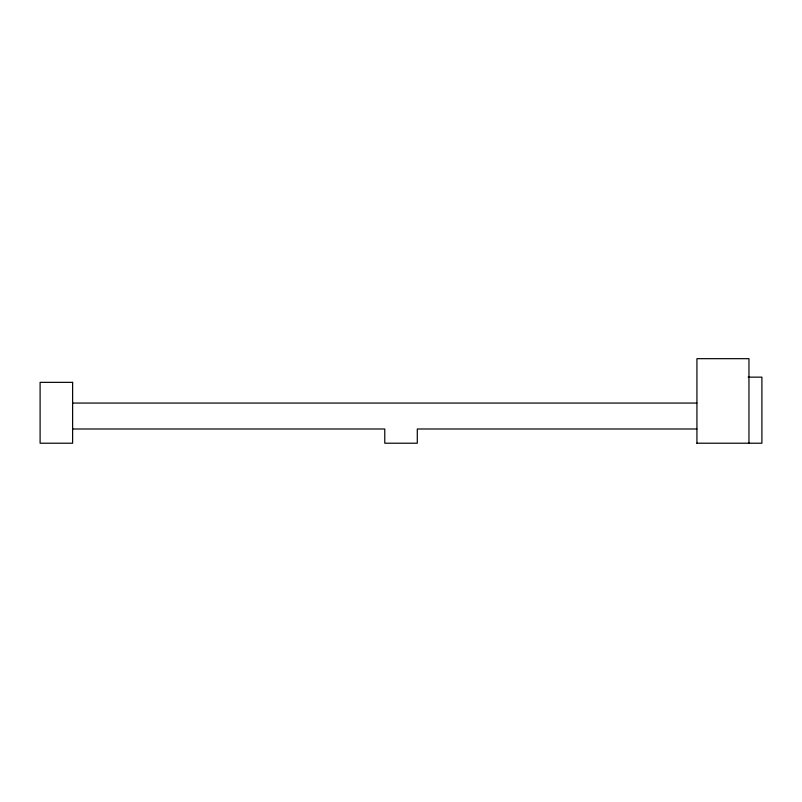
<?xml version="1.0" encoding="UTF-8"?>
<svg xmlns="http://www.w3.org/2000/svg" width="802" height="802" viewBox="0 0 802 802"><rect width="100%" height="100%" fill="white"/><g stroke="black" fill="none" stroke-linecap="round" stroke-linejoin="round"><path stroke-width="1.2" d="M748.156 377.151L761.9 377.151L761.9 443.215L696.928 443.215M72.621 403.065L696.928 403.065M72.621 428.99L384.77 428.99L384.77 443.215L417.291 443.215L417.291 428.99L696.928 428.99M748.958 443.215L748.958 358.674L696.928 358.674L696.928 443.326M72.621 382.353L40.1 382.353L40.1 443.215L72.621 443.215L72.621 382.353"/></g></svg>
